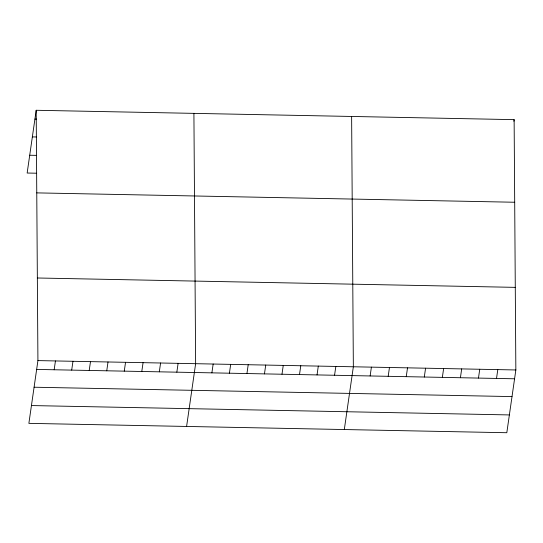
<?xml version="1.0" encoding="UTF-8"?>
<svg xmlns="http://www.w3.org/2000/svg" width="543" height="543" viewBox="0 0 543 543"><rect width="100%" height="100%" fill="white"/><g stroke="black" fill="none" stroke-linecap="round" stroke-linejoin="round"><path stroke-width="0.81" d="M36.191 110.277L37.922 360.6L28.874 423.357L506.809 432.723L515.85 369.966L514.126 119.643L36.191 110.277L27.15 173.034L36.327 173.21M54.171 369.763L55.44 360.946M71.696 370.109L72.966 361.285M89.222 370.455L90.491 361.631M106.747 370.794L108.016 361.971M124.266 371.14L125.542 362.317M141.791 371.48L143.067 362.663M159.316 371.826L160.585 363.002M176.842 372.172L178.111 363.348M186.595 426.452L195.636 363.688L193.912 113.365M211.892 372.858L213.161 364.034M229.411 373.204L230.687 364.38M246.936 373.543L248.205 364.72M264.461 373.889L265.731 365.066M281.987 374.229L283.256 365.405M299.512 374.575L300.781 365.751M317.031 374.921L318.307 366.097M334.556 375.261L335.832 366.437M344.31 429.54L353.35 366.783L351.626 116.46M370.136 375.96L371.405 367.136M388.191 376.313L389.467 367.489M406.245 376.666L407.521 367.842M424.3 377.018L425.576 368.195M442.355 377.378L443.631 368.554M460.41 377.731L461.686 368.907M513.895 121.245L514.126 119.643M478.471 378.084L479.74 369.26M496.526 378.437L497.795 369.613M34.922 119.1L36.591 119.127M32.356 136.897L36.53 136.979M29.716 155.237L36.388 155.366M36.761 192.88L514.696 202.247M37.352 277.989L515.28 287.362M37.922 360.6L515.85 369.966M36.646 369.423L514.581 378.79M34.08 387.22L512.015 396.587M31.44 405.56L509.368 414.927"/></g></svg>
